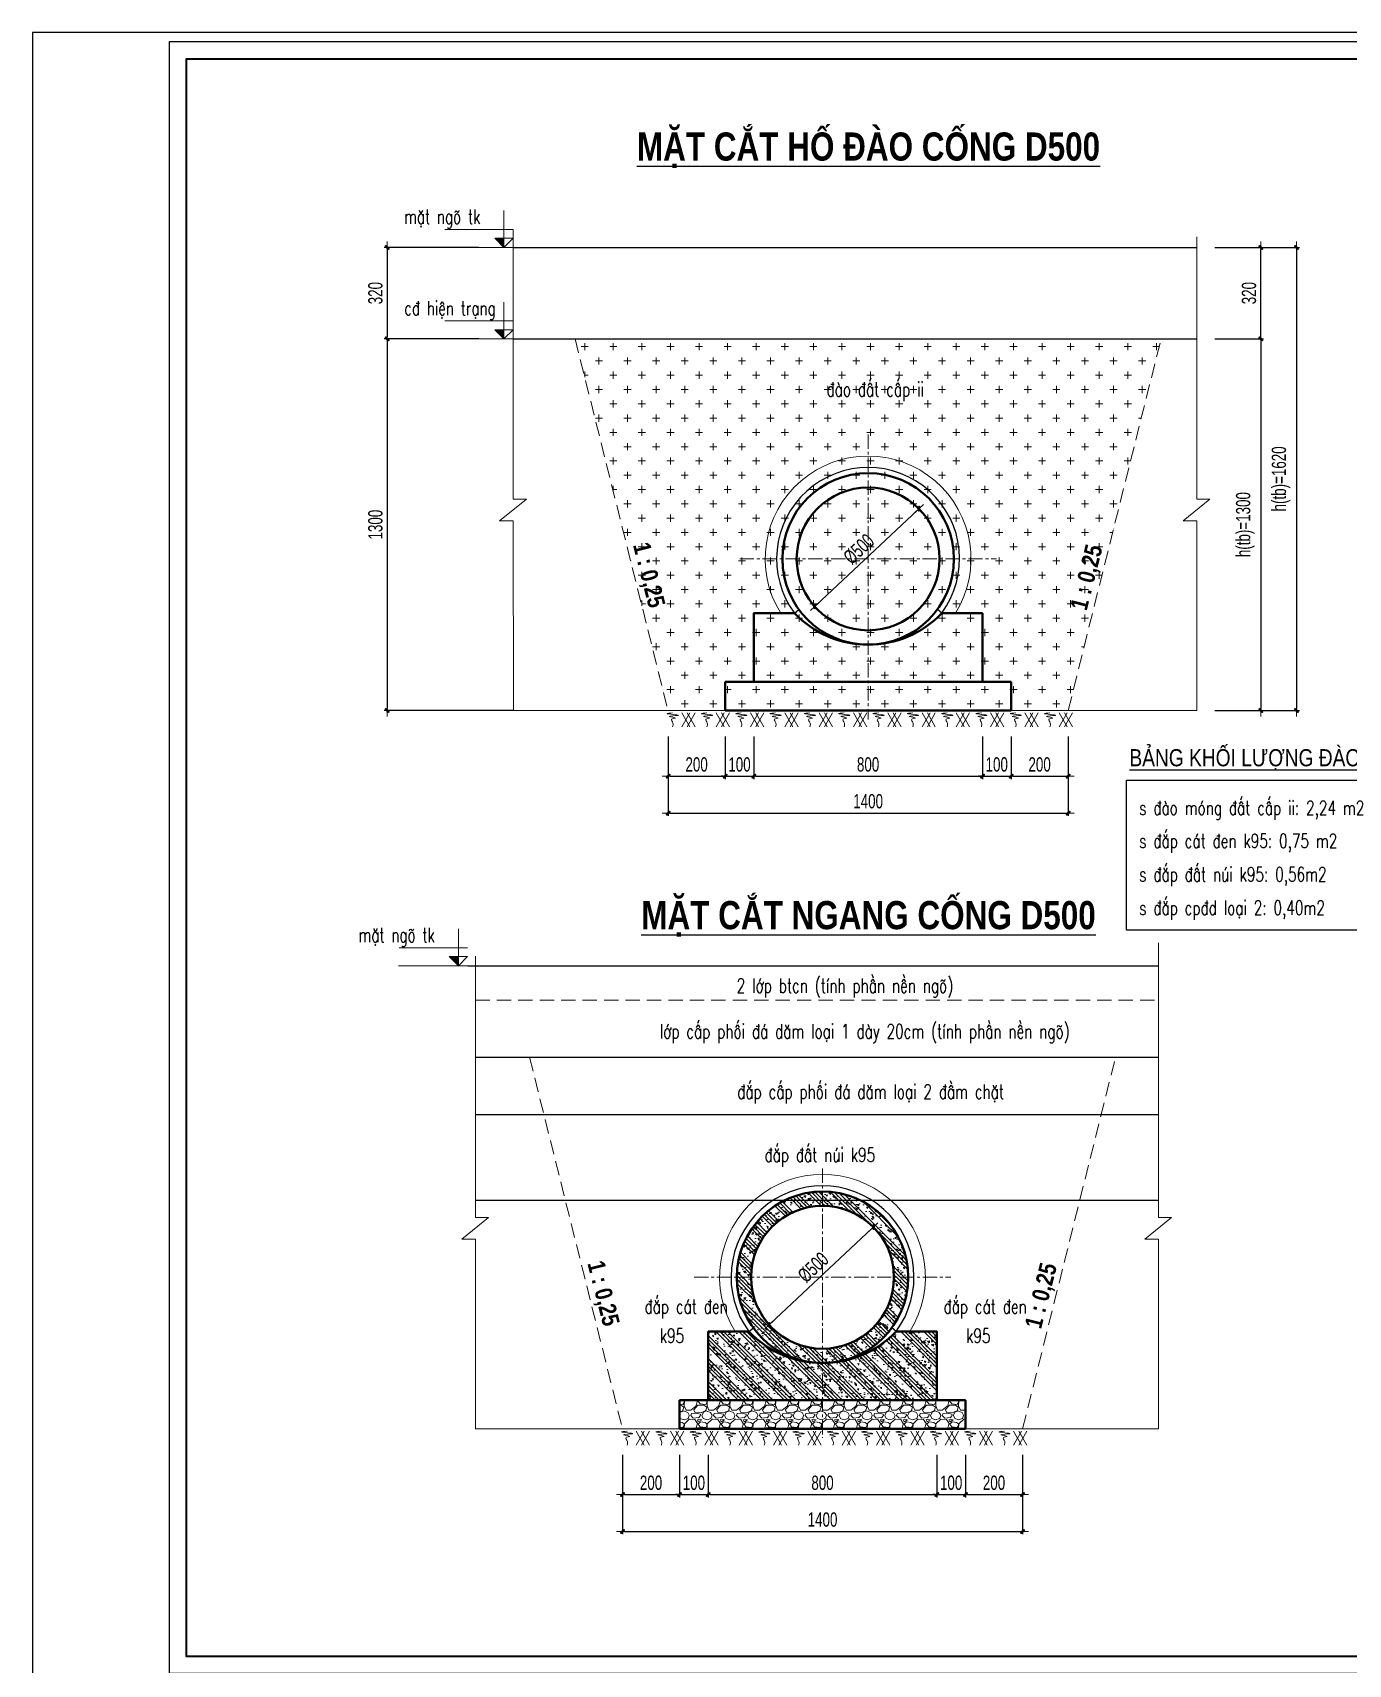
# Model space of a CAD drawing. Header units: inches. Extents: x -676 to 53517, y -16349 to 46516.
# Drawn here: x 26431 to 31034, y 2139 to 7849 of the extents above; entities that cross this region are included whole.
import ezdxf
from ezdxf.enums import TextEntityAlignment as Align

# ---------------------------------------------------------------- set-up
doc = ezdxf.new("R2010")
doc.units = ezdxf.units.IN
doc.header["$MEASUREMENT"] = 0
doc.linetypes.add('CENTERX2', pattern=[4, 2.5, -0.5, 0.5, -0.5])
doc.linetypes.add('HIDDEN', pattern=[0.375, 0.25, -0.125])
for name, color, linetype, lineweight in [('2 - Text2', 2, 'Continuous', 20), ('LC Dim', 8, 'Continuous', 18), ('LC Hatch', 252, 'Continuous', 9), ('LC ISO', 153, 'Continuous', 13), ('LC Khac', 4, 'Continuous', 9), ('LC MANH DUT', 35, 'HIDDEN', 5), ('LC Net dam2', 6, 'Continuous', 40), ('LC Net manh', 9, 'Continuous', 5), ('LC Net thay', 7, 'Continuous', 25), ('LC Text1', 3, 'Continuous', 20), ('LC Text2', 7, 'Continuous', 25), ('TEXT', 7, 'Continuous', 20), ('THEP', 1, 'Continuous', 35), ('truc', 1, 'CENTERX2', 15)]:
    doc.layers.add(name, color=color, linetype=linetype, lineweight=lineweight)
doc.layers.add('ENTTNTHIETKE1', color=2, linetype='Continuous')
doc.layers.add('KHUNGTEN', color=5, linetype='Continuous')
doc.styles.add('EG 1', font='')
doc.styles.add('HOATBIF', font='hoatbif.shx', dxfattribs={"width": 0.7})
doc.styles.add('LC 3', font='vnsimli.shx', dxfattribs={"width": 0.75})
doc.styles.add('LC3', font='', dxfattribs={"width": 0.8})
doc.styles.add('T2', font='', dxfattribs={"width": 0.8})
doc.styles.add('TCK', font='', dxfattribs={"width": 0.85, "height": 200})
doc.styles.get('EG 1').set_extended_font_data('.VnAvantH', bold=True)
doc.styles.get('LC3').set_extended_font_data('.VnArialH', bold=True)
doc.styles.get('T2').set_extended_font_data('.VnArialH')
doc.styles.get('TCK').set_extended_font_data('.VnAvantH', bold=True)
doc.dimstyles.new('1-100(1-25)', dxfattribs={"dimscale": 25, "dimtxt": 2.5, "dimasz": 0.35, "dimexe": 0.5, "dimexo": 0, "dimgap": 0.8, "dimtad": 1, "dimdec": 0, "dimzin": 0, "dimdsep": 46, "dimtxsty": 'HOATBIF', "dimblk1": 'DOT', "dimblk2": 'DOT', "dimsah": 1, "dimcen": -1, "dimdle": 1, "dimclrd": 256, "dimclre": 256, "dimclrt": 4, "dimadec": 3, "dimazin": 2, "dimtfac": 0.333333, "dimtdec": 0, "dimtix": 1, "dimtmove": 2, "dimatfit": 3, "dimldrblk": 'DOT', "dimfxl": 1, "dimtvp": 0.833333, "dimtolj": 1, "dimtzin": 0, "dimarcsym": 0})
pattern_1 = [(140, (81978.866, 40343.954), (4.781726, 54.6554), [5.715, -62.865]), (85, (81978.866, 40343.954), (-57.316993, -10.57285), [4.572, -50.292]), (190.451, (81979.265, 40348.51), (-52.535006, 44.08275), [4.857, -53.427]), (140, (81918.866, 40403.954), (4.781726, 54.6554), [5.715, -62.865]), (85, (81918.866, 40403.954), (-57.316993, -10.57285), [4.572, -50.292]), (190.451, (81919.265, 40408.51), (-52.535006, 44.08275), [4.857, -53.427]), (136.1842, (81963.626, 40343.954), (12.6127, 81.32371), [8.5725, -94.2975]), (186.6356, (81964.68, 40350.73), (-74.22767, 71.22127), [7.2855, -80.1405]), (81.184, (81963.63, 40343.95), (-74.22754, 71.22138), [6.858, -75.438]), (136.1842, (81903.626, 40403.954), (12.6127, 81.32371), [8.5725, -94.2975]), (186.6356, (81904.68, 40410.73), (-74.22767, 71.22127), [7.2855, -80.1405]), (81.184, (81903.63, 40403.95), (-74.22754, 71.22138), [6.858, -75.438]), (111, (81967.436, 40351.574), (30.679656, 45.484464), [5.715, -62.865]), (56, (81967.436, 40351.574), (-55.25639, 18.54061), [4.572, -50.292]), (161.4514, (81969.993, 40355.364), (-24.576857, 64.024947), [4.857, -53.427]), (111, (81907.436, 40411.574), (30.679656, 45.484464), [5.715, -62.865]), (56, (81907.436, 40411.574), (-55.25639, 18.54061), [4.572, -50.292]), (161.4514, (81909.993, 40415.364), (-24.576857, 64.024947), [4.857, -53.427]), (127.5, (81978.866, 40343.954), (-25.3665117, 0.926581), [0, -49.6824, 0, -51.054, 0, -50.4825]), (97.5, (81978.866, 40343.954), (-30.054172, 20.045899), [0, -29.1084, 0, -48.5394, 0, -19.2405]), (57.5, (81978.866, 40326.96), (1.718623, 40.6771786), [0, -19.05, 0, -59.436, 0, -78.867]), (47.5, (81978.866, 40319.34), (-7.627947, 44.438754), [0, -24.765, 0, -39.4716, 0, -56.007]), (135, (81978.866, 40343.954), (-40.411153, -40.411153), []), (135, (81978.866, 40357.424), (-40.411153, -40.411153), []), (135, (81978.866, 40370.894), (-40.411153, -40.411153), []), (135, (81978.866, 40384.365), (-40.411153, -40.411153), [])]

# ---------------------------------------------------------------- blocks, each defined once
blk = doc.blocks.new('mat dat')
at = {"layer": 'LC Net manh'}
for p, q in [((2, 0), (3.73, -3)), ((3.73, 0), (2, -3)), ((3.15, 0), (4.88, -3)), ((4.88, 0), (3.15, -3))]:
    blk.add_line(p, q, dxfattribs=at)
blk.add_spline([(0, 0), (-1.21, -0.12), (1.21, -0.52), (-0.75, -0.75), (0.58, -1.1), (-0.23, -1.33), (0.06, -2.19), (0, -3)], degree=3, dxfattribs=at)
blk = doc.blocks.new('*U588')
at = {"layer": 'LC Net manh', "xscale": 16.16576126750787, "yscale": 16.16576126750787, "zscale": 16.16576126750787}
blk.add_blockref('mat dat', (-28.6, 24.2), dxfattribs=at)
blk = doc.blocks.new('*U589')
at = {"layer": 'LC Net manh', "color": 0, "linetype": 'ByBlock', "lineweight": -2, "transparency": 16777216}
for p in [(0, 0), (120, 0), (240, 0), (360, 0), (480, 0), (600, 0), (720, 0), (840, 0), (960, 0), (1080, 0), (1200, 0), (1320, 0)]:
    blk.add_blockref('*U588', p, dxfattribs=at)
blk = doc.blocks.new('DOT')
at = {"layer": 'LC Dim'}
blk.add_line((-3, 0), (3, 0), dxfattribs=at)
at = {"layer": 'LC Dim', "color": 4}
blk.add_line((-1, -1), (1, 1), dxfattribs=at)
blk.add_lwpolyline([(0.5, 1), (-1, -0.5), (-0.5, -1), (1, 0.5)], close=True, dxfattribs=at)
blk = doc.blocks.new('*D659')
at = {"layer": 'Defpoints', "color": 0, "transparency": 16777216}
for p in [(29532.2, 6182.8), (29536.4, 6178.3), (29171.7, 5836.3)]:
    blk.add_point(p, dxfattribs=at)
at = {"layer": 'LC Dim', "lineweight": -2, "transparency": 16777216}
for p, q in [((29172.6, 5845.6), (29527.1, 6178)), ((29536.4, 6178.3), (29525.4, 6190.1)), ((29171.7, 5836.3), (29160.6, 5848.1))]:
    blk.add_line(p, q, dxfattribs=at)
at = {"layer": 'LC Dim', "lineweight": -2, "transparency": 16777216, "xscale": 7, "yscale": 7, "zscale": 7}
for p, rotation in [((29532.2, 6182.8), 43.1531789340019), ((29167.4, 5840.8), 223.1531789340019)]:
    blk.add_blockref('DOT', p, dxfattribs=dict(at, rotation=rotation))
at = {"layer": 'LC Dim', "color": 4, "transparency": 16777216, "insert": (29321.8, 6041.7), "char_height": 50, "attachment_point": 5, "rotation": 43.1532, "style": 'HOATBIF'}
blk.add_mtext('\\A1;%%C500', dxfattribs=at)
blk = doc.blocks.new('_Dot')
at = {"color": 0, "linetype": 'ByBlock', "lineweight": -2}
blk.add_line((-0.5, 0), (-1, 0), dxfattribs=at)
at = {"color": 0, "linetype": 'ByBlock', "const_width": 0.5}
blk.add_lwpolyline([(-0.25, 0, 1), (0.25, 0, 1)], format="xyb", close=True, dxfattribs=at)
blk = doc.blocks.new('*D660')
at = {"layer": 'Defpoints', "color": 0, "transparency": 16777216}
for p in [(28654.1, 5386), (28854.1, 5386), (28854.1, 5246.9)]:
    blk.add_point(p, dxfattribs=at)
at = {"layer": 'LC Dim', "lineweight": -2, "transparency": 16777216}
for p, q in [((28654.1, 5386), (28654.1, 5236.9)), ((28854.1, 5386), (28854.1, 5236.9)), ((28661.1, 5246.9), (28847.1, 5246.9))]:
    blk.add_line(p, q, dxfattribs=at)
at = {"layer": 'LC Dim', "lineweight": -2, "transparency": 16777216, "xscale": 7, "yscale": 7, "zscale": 7, "rotation": 180}
blk.add_blockref('DOT', (28654.1, 5246.9), dxfattribs=at)
at = {"layer": 'LC Dim', "lineweight": -2, "transparency": 16777216, "xscale": 7, "yscale": 7, "zscale": 7}
blk.add_blockref('DOT', (28854.1, 5246.9), dxfattribs=at)
at = {"layer": 'LC Dim', "color": 4, "transparency": 16777216, "insert": (28754.1, 5287.9), "char_height": 50, "attachment_point": 5, "style": 'HOATBIF'}
blk.add_mtext('\\A1;200', dxfattribs=at)
blk = doc.blocks.new('*D661')
at = {"layer": 'Defpoints', "color": 0, "transparency": 16777216}
for p in [(28854.1, 5386), (28954.1, 5386), (28954.1, 5246.9)]:
    blk.add_point(p, dxfattribs=at)
at = {"layer": 'LC Dim', "lineweight": -2, "transparency": 16777216}
for p, q in [((28854.1, 5386), (28854.1, 5236.9)), ((28954.1, 5386), (28954.1, 5236.9)), ((28847.1, 5246.9), (28840.1, 5246.9)), ((28854.1, 5246.9), (28954.1, 5246.9)), ((28961.1, 5246.9), (28968.1, 5246.9))]:
    blk.add_line(p, q, dxfattribs=at)
at = {"layer": 'LC Dim', "lineweight": -2, "transparency": 16777216, "xscale": 7, "yscale": 7, "zscale": 7}
blk.add_blockref('DOT', (28854.1, 5246.9), dxfattribs=at)
at = {"layer": 'LC Dim', "lineweight": -2, "transparency": 16777216, "xscale": 7, "yscale": 7, "zscale": 7, "rotation": 180}
blk.add_blockref('DOT', (28954.1, 5246.9), dxfattribs=at)
at = {"layer": 'LC Dim', "color": 4, "transparency": 16777216, "insert": (28904.1, 5287.9), "char_height": 50, "attachment_point": 5, "style": 'HOATBIF'}
blk.add_mtext('\\A1;100', dxfattribs=at)
blk = doc.blocks.new('*D662')
at = {"layer": 'Defpoints', "color": 0, "transparency": 16777216}
for p in [(28954.1, 5386), (29754, 5386), (29754, 5246.9)]:
    blk.add_point(p, dxfattribs=at)
at = {"layer": 'LC Dim', "lineweight": -2, "transparency": 16777216}
for p, q in [((28954.1, 5386), (28954.1, 5236.9)), ((29754, 5386), (29754, 5236.9)), ((28961.1, 5246.9), (29747, 5246.9))]:
    blk.add_line(p, q, dxfattribs=at)
at = {"layer": 'LC Dim', "lineweight": -2, "transparency": 16777216, "xscale": 7, "yscale": 7, "zscale": 7, "rotation": 180}
blk.add_blockref('DOT', (28954.1, 5246.9), dxfattribs=at)
at = {"layer": 'LC Dim', "lineweight": -2, "transparency": 16777216, "xscale": 7, "yscale": 7, "zscale": 7}
blk.add_blockref('DOT', (29754, 5246.9), dxfattribs=at)
at = {"layer": 'LC Dim', "color": 4, "transparency": 16777216, "insert": (29354, 5287.9), "char_height": 50, "attachment_point": 5, "style": 'HOATBIF'}
blk.add_mtext('\\A1;800', dxfattribs=at)
blk = doc.blocks.new('*D663')
at = {"layer": 'Defpoints', "color": 0, "transparency": 16777216}
for p in [(29754, 5386), (29854, 5386), (29854, 5246.9)]:
    blk.add_point(p, dxfattribs=at)
at = {"layer": 'LC Dim', "lineweight": -2, "transparency": 16777216}
for p, q in [((29754, 5386), (29754, 5236.9)), ((29854, 5386), (29854, 5236.9)), ((29747, 5246.9), (29740, 5246.9)), ((29754, 5246.9), (29854, 5246.9)), ((29861, 5246.9), (29868, 5246.9))]:
    blk.add_line(p, q, dxfattribs=at)
at = {"layer": 'LC Dim', "lineweight": -2, "transparency": 16777216, "xscale": 7, "yscale": 7, "zscale": 7}
blk.add_blockref('DOT', (29754, 5246.9), dxfattribs=at)
at = {"layer": 'LC Dim', "lineweight": -2, "transparency": 16777216, "xscale": 7, "yscale": 7, "zscale": 7, "rotation": 180}
blk.add_blockref('DOT', (29854, 5246.9), dxfattribs=at)
at = {"layer": 'LC Dim', "color": 4, "transparency": 16777216, "insert": (29804, 5287.9), "char_height": 50, "attachment_point": 5, "style": 'HOATBIF'}
blk.add_mtext('\\A1;100', dxfattribs=at)
blk = doc.blocks.new('*D664')
at = {"layer": 'Defpoints', "color": 0, "transparency": 16777216}
for p in [(29854, 5386), (30054.1, 5386), (30054.1, 5246.9)]:
    blk.add_point(p, dxfattribs=at)
at = {"layer": 'LC Dim', "lineweight": -2, "transparency": 16777216}
for p, q in [((29854, 5386), (29854, 5236.9)), ((30054.1, 5386), (30054.1, 5236.9)), ((29861, 5246.9), (30047.1, 5246.9))]:
    blk.add_line(p, q, dxfattribs=at)
at = {"layer": 'LC Dim', "lineweight": -2, "transparency": 16777216, "xscale": 7, "yscale": 7, "zscale": 7, "rotation": 180}
blk.add_blockref('DOT', (29854, 5246.9), dxfattribs=at)
at = {"layer": 'LC Dim', "lineweight": -2, "transparency": 16777216, "xscale": 7, "yscale": 7, "zscale": 7}
blk.add_blockref('DOT', (30054.1, 5246.9), dxfattribs=at)
at = {"layer": 'LC Dim', "color": 4, "transparency": 16777216, "insert": (29954, 5287.9), "char_height": 50, "attachment_point": 5, "style": 'HOATBIF'}
blk.add_mtext('\\A1;200', dxfattribs=at)
blk = doc.blocks.new('*D665')
at = {"layer": 'Defpoints', "color": 0, "transparency": 16777216}
for p in [(28654.1, 5386), (30054.1, 5386), (30054.1, 5118.2)]:
    blk.add_point(p, dxfattribs=at)
at = {"layer": 'LC Dim', "lineweight": -2, "transparency": 16777216}
for p, q in [((28654.1, 5386), (28654.1, 5108.2)), ((30054.1, 5386), (30054.1, 5108.2)), ((28661.1, 5118.2), (30047.1, 5118.2))]:
    blk.add_line(p, q, dxfattribs=at)
at = {"layer": 'LC Dim', "lineweight": -2, "transparency": 16777216, "xscale": 7, "yscale": 7, "zscale": 7, "rotation": 180}
blk.add_blockref('DOT', (28654.1, 5118.2), dxfattribs=at)
at = {"layer": 'LC Dim', "lineweight": -2, "transparency": 16777216, "xscale": 7, "yscale": 7, "zscale": 7}
blk.add_blockref('DOT', (30054.1, 5118.2), dxfattribs=at)
at = {"layer": 'LC Dim', "color": 4, "transparency": 16777216, "insert": (29354.1, 5159.2), "char_height": 50, "attachment_point": 5, "style": 'HOATBIF'}
blk.add_mtext('\\A1;1400', dxfattribs=at)
blk = doc.blocks.new('TIEUDE1')
at = {"layer": '2 - Text2', "color": 7, "style": 'EG 1'}
blk.add_attdef('TIªU§Ò', text='', height=5, dxfattribs=at).set_placement((0, 0), align=Align.BOTTOM_CENTER)
blk.add_attdef('TL', text='', height=3, dxfattribs=at).set_placement((0, -2), align=Align.TOP_CENTER)
blk = doc.blocks.new('*D730')
at = {"layer": 'Defpoints', "color": 0, "transparency": 16777216}
for p in [(30567.5, 6777.3), (30567.5, 5477.3), (30727.6, 5477.3)]:
    blk.add_point(p, dxfattribs=at)
at = {"layer": 'LC Dim', "lineweight": -2, "transparency": 16777216}
for p, q in [((30567.5, 6777.3), (30737.6, 6777.3)), ((30727.6, 6770.3), (30727.6, 5484.3)), ((30567.5, 5477.3), (30737.6, 5477.3))]:
    blk.add_line(p, q, dxfattribs=at)
at = {"layer": 'LC Dim', "lineweight": -2, "transparency": 16777216, "xscale": 7, "yscale": 7, "zscale": 7}
for p, rotation in [((30727.6, 6777.3), 90), ((30727.6, 5477.3), 270)]:
    blk.add_blockref('DOT', p, dxfattribs=dict(at, rotation=rotation))
at = {"layer": 'LC Dim', "color": 4, "transparency": 16777216, "insert": (30673.5, 6127.3), "char_height": 50, "attachment_point": 5, "rotation": 90, "style": 'HOATBIF'}
blk.add_mtext('\\A1;h(tb)=1300', dxfattribs=at)
blk = doc.blocks.new('khung vpn')
at = {"layer": 'Defpoints'}
for p, q in [((52556.46, -4195.446), (52498.758, -4195.446)), ((52498.758, -4195.446), (52498.758, -4235.276))]:
    blk.add_line(p, q, dxfattribs=at)
at = {"layer": 'KHUNGTEN'}
blk.add_lwpolyline([(52556.243, -4234.885), (52502.048, -4234.885), (52502.048, -4195.662), (52556.243, -4195.662)], close=True, dxfattribs=at)
at = {"layer": 'THEP'}
blk.add_lwpolyline([(52555.832, -4234.474), (52502.459, -4234.474), (52502.459, -4196.073), (52555.832, -4196.073)], close=True, dxfattribs=at)
blk = doc.blocks.new('*U590')
at = {"layer": 'LC Net manh', "xscale": 16.16576126750787, "yscale": 16.16576126750787, "zscale": 16.16576126750787}
blk.add_blockref('mat dat', (-28.6, 24.2), dxfattribs=at)
blk = doc.blocks.new('*U591')
at = {"layer": 'LC Net manh', "color": 0, "linetype": 'ByBlock', "lineweight": -2, "transparency": 16777216}
for p in [(0, 0), (120, 0), (240, 0), (360, 0), (480, 0), (600, 0), (720, 0), (840, 0), (960, 0), (1080, 0), (1200, 0), (1320, 0)]:
    blk.add_blockref('*U590', p, dxfattribs=at)
blk = doc.blocks.new('*D610')
at = {"layer": 'Defpoints', "color": 0, "transparency": 16777216}
for p in [(29372.7, 3669.3), (29376.9, 3664.8), (29012.2, 3322.8)]:
    blk.add_point(p, dxfattribs=at)
at = {"layer": 'LC Dim', "lineweight": -2, "transparency": 16777216}
for p, q in [((29013.1, 3332.1), (29367.6, 3664.5)), ((29376.9, 3664.8), (29365.9, 3676.6)), ((29012.2, 3322.8), (29001.1, 3334.6))]:
    blk.add_line(p, q, dxfattribs=at)
at = {"layer": 'LC Dim', "lineweight": -2, "transparency": 16777216, "xscale": 7, "yscale": 7, "zscale": 7}
for p, rotation in [((29372.7, 3669.3), 43.1531789340019), ((29007.9, 3327.3), 223.1531789340019)]:
    blk.add_blockref('DOT', p, dxfattribs=dict(at, rotation=rotation))
at = {"layer": 'LC Dim', "color": 4, "transparency": 16777216, "insert": (29162.3, 3528.2), "char_height": 50, "attachment_point": 5, "rotation": 43.1532, "style": 'HOATBIF'}
blk.add_mtext('\\A1;%%C500', dxfattribs=at)
blk = doc.blocks.new('*D634')
at = {"layer": 'Defpoints', "color": 0, "transparency": 16777216}
for p in [(28494.6, 2872.5), (28694.6, 2872.5), (28694.6, 2733.4)]:
    blk.add_point(p, dxfattribs=at)
at = {"layer": 'LC Dim', "lineweight": -2, "transparency": 16777216}
for p, q in [((28494.6, 2872.5), (28494.6, 2723.4)), ((28694.6, 2872.5), (28694.6, 2723.4)), ((28501.6, 2733.4), (28687.6, 2733.4))]:
    blk.add_line(p, q, dxfattribs=at)
at = {"layer": 'LC Dim', "lineweight": -2, "transparency": 16777216, "xscale": 7, "yscale": 7, "zscale": 7, "rotation": 180}
blk.add_blockref('DOT', (28494.6, 2733.4), dxfattribs=at)
at = {"layer": 'LC Dim', "lineweight": -2, "transparency": 16777216, "xscale": 7, "yscale": 7, "zscale": 7}
blk.add_blockref('DOT', (28694.6, 2733.4), dxfattribs=at)
at = {"layer": 'LC Dim', "color": 4, "transparency": 16777216, "insert": (28594.6, 2774.4), "char_height": 50, "attachment_point": 5, "style": 'HOATBIF'}
blk.add_mtext('\\A1;200', dxfattribs=at)
blk = doc.blocks.new('*D635')
at = {"layer": 'Defpoints', "color": 0, "transparency": 16777216}
for p in [(28694.6, 2872.5), (28794.6, 2872.5), (28794.6, 2733.4)]:
    blk.add_point(p, dxfattribs=at)
at = {"layer": 'LC Dim', "lineweight": -2, "transparency": 16777216}
for p, q in [((28694.6, 2872.5), (28694.6, 2723.4)), ((28794.6, 2872.5), (28794.6, 2723.4)), ((28687.6, 2733.4), (28680.6, 2733.4)), ((28694.6, 2733.4), (28794.6, 2733.4)), ((28801.6, 2733.4), (28808.6, 2733.4))]:
    blk.add_line(p, q, dxfattribs=at)
at = {"layer": 'LC Dim', "lineweight": -2, "transparency": 16777216, "xscale": 7, "yscale": 7, "zscale": 7}
blk.add_blockref('DOT', (28694.6, 2733.4), dxfattribs=at)
at = {"layer": 'LC Dim', "lineweight": -2, "transparency": 16777216, "xscale": 7, "yscale": 7, "zscale": 7, "rotation": 180}
blk.add_blockref('DOT', (28794.6, 2733.4), dxfattribs=at)
at = {"layer": 'LC Dim', "color": 4, "transparency": 16777216, "insert": (28744.6, 2774.4), "char_height": 50, "attachment_point": 5, "style": 'HOATBIF'}
blk.add_mtext('\\A1;100', dxfattribs=at)
blk = doc.blocks.new('*D636')
at = {"layer": 'Defpoints', "color": 0, "transparency": 16777216}
for p in [(28794.6, 2872.5), (29594.5, 2872.5), (29594.5, 2733.4)]:
    blk.add_point(p, dxfattribs=at)
at = {"layer": 'LC Dim', "lineweight": -2, "transparency": 16777216}
for p, q in [((28794.6, 2872.5), (28794.6, 2723.4)), ((29594.5, 2872.5), (29594.5, 2723.4)), ((28801.6, 2733.4), (29587.5, 2733.4))]:
    blk.add_line(p, q, dxfattribs=at)
at = {"layer": 'LC Dim', "lineweight": -2, "transparency": 16777216, "xscale": 7, "yscale": 7, "zscale": 7, "rotation": 180}
blk.add_blockref('DOT', (28794.6, 2733.4), dxfattribs=at)
at = {"layer": 'LC Dim', "lineweight": -2, "transparency": 16777216, "xscale": 7, "yscale": 7, "zscale": 7}
blk.add_blockref('DOT', (29594.5, 2733.4), dxfattribs=at)
at = {"layer": 'LC Dim', "color": 4, "transparency": 16777216, "insert": (29194.5, 2774.4), "char_height": 50, "attachment_point": 5, "style": 'HOATBIF'}
blk.add_mtext('\\A1;800', dxfattribs=at)
blk = doc.blocks.new('*D637')
at = {"layer": 'Defpoints', "color": 0, "transparency": 16777216}
for p in [(29594.5, 2872.5), (29694.5, 2872.5), (29694.5, 2733.4)]:
    blk.add_point(p, dxfattribs=at)
at = {"layer": 'LC Dim', "lineweight": -2, "transparency": 16777216}
for p, q in [((29594.5, 2872.5), (29594.5, 2723.4)), ((29694.5, 2872.5), (29694.5, 2723.4)), ((29587.5, 2733.4), (29580.5, 2733.4)), ((29594.5, 2733.4), (29694.5, 2733.4)), ((29701.5, 2733.4), (29708.5, 2733.4))]:
    blk.add_line(p, q, dxfattribs=at)
at = {"layer": 'LC Dim', "lineweight": -2, "transparency": 16777216, "xscale": 7, "yscale": 7, "zscale": 7}
blk.add_blockref('DOT', (29594.5, 2733.4), dxfattribs=at)
at = {"layer": 'LC Dim', "lineweight": -2, "transparency": 16777216, "xscale": 7, "yscale": 7, "zscale": 7, "rotation": 180}
blk.add_blockref('DOT', (29694.5, 2733.4), dxfattribs=at)
at = {"layer": 'LC Dim', "color": 4, "transparency": 16777216, "insert": (29644.5, 2774.4), "char_height": 50, "attachment_point": 5, "style": 'HOATBIF'}
blk.add_mtext('\\A1;100', dxfattribs=at)
blk = doc.blocks.new('*D638')
at = {"layer": 'Defpoints', "color": 0, "transparency": 16777216}
for p in [(29694.5, 2872.5), (29894.6, 2872.5), (29894.6, 2733.4)]:
    blk.add_point(p, dxfattribs=at)
at = {"layer": 'LC Dim', "lineweight": -2, "transparency": 16777216}
for p, q in [((29694.5, 2872.5), (29694.5, 2723.4)), ((29894.6, 2872.5), (29894.6, 2723.4)), ((29701.5, 2733.4), (29887.6, 2733.4))]:
    blk.add_line(p, q, dxfattribs=at)
at = {"layer": 'LC Dim', "lineweight": -2, "transparency": 16777216, "xscale": 7, "yscale": 7, "zscale": 7, "rotation": 180}
blk.add_blockref('DOT', (29694.5, 2733.4), dxfattribs=at)
at = {"layer": 'LC Dim', "lineweight": -2, "transparency": 16777216, "xscale": 7, "yscale": 7, "zscale": 7}
blk.add_blockref('DOT', (29894.6, 2733.4), dxfattribs=at)
at = {"layer": 'LC Dim', "color": 4, "transparency": 16777216, "insert": (29794.5, 2774.4), "char_height": 50, "attachment_point": 5, "style": 'HOATBIF'}
blk.add_mtext('\\A1;200', dxfattribs=at)
blk = doc.blocks.new('*D639')
at = {"layer": 'Defpoints', "color": 0, "transparency": 16777216}
for p in [(28494.6, 2872.5), (29894.6, 2872.5), (29894.6, 2604.7)]:
    blk.add_point(p, dxfattribs=at)
at = {"layer": 'LC Dim', "lineweight": -2, "transparency": 16777216}
for p, q in [((28494.6, 2872.5), (28494.6, 2594.7)), ((29894.6, 2872.5), (29894.6, 2594.7)), ((28501.6, 2604.7), (29887.6, 2604.7))]:
    blk.add_line(p, q, dxfattribs=at)
at = {"layer": 'LC Dim', "lineweight": -2, "transparency": 16777216, "xscale": 7, "yscale": 7, "zscale": 7, "rotation": 180}
blk.add_blockref('DOT', (28494.6, 2604.7), dxfattribs=at)
at = {"layer": 'LC Dim', "lineweight": -2, "transparency": 16777216, "xscale": 7, "yscale": 7, "zscale": 7}
blk.add_blockref('DOT', (29894.6, 2604.7), dxfattribs=at)
at = {"layer": 'LC Dim', "color": 4, "transparency": 16777216, "insert": (29194.6, 2645.7), "char_height": 50, "attachment_point": 5, "style": 'HOATBIF'}
blk.add_mtext('\\A1;1400', dxfattribs=at)
blk = doc.blocks.new('CT')
at = {"layer": 'LC Khac'}
blk.add_hatch(color=252, dxfattribs=at).paths.add_polyline_path([(3.25, 1.6), (1.64, 1.6), (1.64, 0)])
at = {"layer": 'LC Khac', "color": 9, "ltscale": 50}
for p, q in [((0.05, 3.14), (12, 3.14)), ((12.09, 0), (0, 0))]:
    blk.add_line(p, q, dxfattribs=at)
for points in [[(1.64, 6.43), (1.64, 0)], [(1.64, 0), (0.03, 1.6), (1.64, 1.6)], [(1.64, 0), (3.25, 1.6), (1.64, 1.6)]]:
    blk.add_lwpolyline(points, dxfattribs=at)
at = {"layer": 'LC Khac', "color": 3, "style": 'LC 3', "width": 0.75}
blk.add_attdef('CT', (1.91, 3.5), '', height=2.2, dxfattribs=at)
blk = doc.blocks.new('*D764')
at = {"layer": 'Defpoints', "color": 0, "transparency": 16777216}
for p in [(27992, 7097.3, 0), (27671.5, 6777.3), (27992, 6777.3, 0)]:
    blk.add_point(p, dxfattribs=at)
at = {"layer": 'LC Dim', "lineweight": -2, "transparency": 16777216}
for p, q in [((27992, 7097.3), (27661.5, 7097.3)), ((27671.5, 7090.3), (27671.5, 6784.3)), ((27992, 6777.3), (27661.5, 6777.3))]:
    blk.add_line(p, q, dxfattribs=at)
at = {"layer": 'LC Dim', "lineweight": -2, "transparency": 16777216, "xscale": 7, "yscale": 7, "zscale": 7}
for p, rotation in [((27671.5, 7097.3), 90), ((27671.5, 6777.3), 270)]:
    blk.add_blockref('DOT', p, dxfattribs=dict(at, rotation=rotation))
at = {"layer": 'LC Dim', "color": 4, "transparency": 16777216, "insert": (27630.5, 6937.3), "char_height": 50, "attachment_point": 5, "rotation": 90, "style": 'HOATBIF'}
blk.add_mtext('\\A1;320', dxfattribs=at)
blk = doc.blocks.new('*D765')
at = {"layer": 'Defpoints', "color": 0, "transparency": 16777216}
for p in [(27992, 6777.3, 0), (27671.5, 5477.3), (28112.9, 5477.3, 0)]:
    blk.add_point(p, dxfattribs=at)
at = {"layer": 'LC Dim', "lineweight": -2, "transparency": 16777216}
for p, q in [((27992, 6777.3), (27661.5, 6777.3)), ((27671.5, 6770.3), (27671.5, 5484.3)), ((28112.9, 5477.3), (27661.5, 5477.3))]:
    blk.add_line(p, q, dxfattribs=at)
at = {"layer": 'LC Dim', "lineweight": -2, "transparency": 16777216, "xscale": 7, "yscale": 7, "zscale": 7}
for p, rotation in [((27671.5, 6777.3), 90), ((27671.5, 5477.3), 270)]:
    blk.add_blockref('DOT', p, dxfattribs=dict(at, rotation=rotation))
at = {"layer": 'LC Dim', "color": 4, "transparency": 16777216, "insert": (27630.5, 6127.3), "char_height": 50, "attachment_point": 5, "rotation": 90, "style": 'HOATBIF'}
blk.add_mtext('\\A1;1300', dxfattribs=at)
blk = doc.blocks.new('*D766')
at = {"layer": 'Defpoints', "color": 0, "transparency": 16777216}
for p in [(30567.5, 7097.3), (30727.6, 7097.3), (30567.5, 6777.3)]:
    blk.add_point(p, dxfattribs=at)
at = {"layer": 'LC Dim', "lineweight": -2, "transparency": 16777216}
for p, q in [((30567.5, 7097.3), (30737.6, 7097.3)), ((30727.6, 6784.3), (30727.6, 7090.3)), ((30567.5, 6777.3), (30737.6, 6777.3))]:
    blk.add_line(p, q, dxfattribs=at)
at = {"layer": 'LC Dim', "lineweight": -2, "transparency": 16777216, "xscale": 7, "yscale": 7, "zscale": 7}
for p, rotation in [((30727.6, 7097.3), 90), ((30727.6, 6777.3), 270)]:
    blk.add_blockref('DOT', p, dxfattribs=dict(at, rotation=rotation))
at = {"layer": 'LC Dim', "color": 4, "transparency": 16777216, "insert": (30686.6, 6937.3), "char_height": 50, "attachment_point": 5, "rotation": 90, "style": 'HOATBIF'}
blk.add_mtext('\\A1;320', dxfattribs=at)
blk = doc.blocks.new('*D767')
at = {"layer": 'Defpoints', "color": 0, "transparency": 16777216}
for p in [(30567.5, 7097.3), (30567.5, 5477.3), (30852.6, 5477.3)]:
    blk.add_point(p, dxfattribs=at)
at = {"layer": 'LC Dim', "lineweight": -2, "transparency": 16777216}
for p, q in [((30567.5, 7097.3), (30862.6, 7097.3)), ((30852.6, 7090.3), (30852.6, 5484.3)), ((30567.5, 5477.3), (30862.6, 5477.3))]:
    blk.add_line(p, q, dxfattribs=at)
at = {"layer": 'LC Dim', "lineweight": -2, "transparency": 16777216, "xscale": 7, "yscale": 7, "zscale": 7}
for p, rotation in [((30852.6, 7097.3), 90), ((30852.6, 5477.3), 270)]:
    blk.add_blockref('DOT', p, dxfattribs=dict(at, rotation=rotation))
at = {"layer": 'LC Dim', "color": 4, "transparency": 16777216, "insert": (30798.5, 6287.3), "char_height": 50, "attachment_point": 5, "rotation": 90, "style": 'HOATBIF'}
blk.add_mtext('\\A1;h(tb)=1620', dxfattribs=at)

msp = doc.modelspace()

# ---------------------------------------------------------------- hatches: boundary and pattern name
at = {"layer": 'LC Hatch', "ltscale": 200}
h = msp.add_hatch(dxfattribs=at)
h.set_pattern_fill('CROSS', color=256, scale=200)
h.paths.add_polyline_path([(30379, 6777.3), (28329.1, 6777.3), (28654.1, 5477.3), (30054, 5477.3)])
at = {"layer": 'LC Hatch'}
h = msp.add_hatch(dxfattribs=at)
h.set_pattern_fill('BT-DA1X2', color=256, scale=0.3, angle=90, style=0, pattern_type=2)
h.set_pattern_definition(pattern_1)
h.paths.add_polyline_path([(28894.5, 3493.8), (28944.5, 3493.8, -0.414214), (29194.5, 3743.8), (29194.5, 3793.8, 0.414214)])
h = msp.add_hatch(dxfattribs=at)
h.set_pattern_fill('BT-DA1X2', color=256, scale=0.3, angle=90, style=0, pattern_type=2)
h.set_pattern_definition(pattern_1)
h.paths.add_polyline_path([(29194.5, 3793.8), (29194.5, 3743.8, -0.414214), (29444.5, 3493.8), (29494.5, 3493.8, 0.414214)])
h = msp.add_hatch(dxfattribs=at)
h.set_pattern_fill('BT-DA1X2', color=256, scale=0.3, angle=90, style=0, pattern_type=2)
h.set_pattern_definition(pattern_1)
h.paths.add_polyline_path([(29194.5, 3193.8), (29194.5, 3243.8, -0.414214), (28944.5, 3493.8), (28894.5, 3493.8, 0.414214)])
h = msp.add_hatch(dxfattribs=at)
h.set_pattern_fill('BT-DA1X2', color=256, scale=0.3, angle=90, style=0, pattern_type=2)
h.set_pattern_definition(pattern_1)
h.paths.add_polyline_path([(29194.5, 3243.8), (29194.5, 3193.8, 0.414214), (29494.5, 3493.8), (29444.5, 3493.8, -0.414214)])
h = msp.add_hatch(dxfattribs=at)
h.set_pattern_fill('BT-DA1X2', color=256, scale=0.3, angle=90, style=0, pattern_type=2)
h.set_pattern_definition(pattern_1)
h.paths.add_polyline_path([(28937.1, 3303.8), (28794.6, 3303.8), (28794.6, 3063.8), (29194.5, 3063.8), (29194.5, 3193.7, -0.20483)])
h = msp.add_hatch(dxfattribs=at)
h.set_pattern_fill('BT-DA1X2', color=256, scale=0.3, angle=90, style=0, pattern_type=2)
h.set_pattern_definition(pattern_1)
h.paths.add_polyline_path([(29594.5, 3063.8), (29594.5, 3303.8), (29589.5, 3303.8), (29452, 3303.8, -0.20483), (29194.5, 3193.7), (29194.5, 3063.8)])
h = msp.add_hatch(dxfattribs=at)
h.set_pattern_fill('GRAVEL', color=256, scale=80)
h.set_pattern_definition([(228.0128, (83807.4664, 6450.1), (-639.9998586, -720.0001073), [10.76288, -1065.52704]), (184.9697, (83800.2664, 6442.1), (960.00008412, 79.99930456), [18.46944, -1828.474]), (132.5104, (83781.8664, 6440.5), (799.99925747, -880.0006939), [13.02304, -1289.28256]), (267.2737, (83750.6664, 6420.5), (79.99968142, 1600.0000236), [16.81904, -1665.08464]), (292.8337, (83749.8664, 6403.7), (-400.00079243, 959.99971294), [16.4924, -1632.74984]), (357.2737, (83756.2664, 6388.5), (-1600.0000236, 79.99968142), [16.81904, -1665.08464]), (37.6942, (83773.0664, 6387.6998), (-1040.00058765, -799.99923241), [22.24232, -2201.98792]), (72.2553, (83790.6664, 6401.2998), (560.00086102, 1759.9996985), [20.99904, -2078.90568]), (121.4296, (83797.0664, 6421.3), (-640.00065873, 1039.99960292), [16.876, -1670.72584]), (175.2364, (83788.2664, 6435.7), (880.0000757, -79.9993226), [19.26656, -944.06104]), (222.3974, (83769.0664, 6437.2998), (-960.00058809, -879.99936656), [24.91584, -2466.67]), (138.8141, (83829.866, 6419.7), (-560.0002357, 479.9997851), [8.50408, -841.90752]), (171.4692, (83823.4664, 6425.3), (1039.99986279, -160.0006328), [16.17896, -1601.72088]), (225, (83807.466, 6427.7), (-9e-15, -80.000025), [11.31368, -101.82336]), (203.1986, (83801.866, 6437.3), (399.9999785, 160.000106), [6.09264, -603.1692]), (291.8014, (83796.266, 6434.9), (-79.999993, 240.000022), [8.61624, -422.19696]), (30.9638, (83799.466, 6426.9), (239.9998418, 160.0001987), [13.99432, -452.48184]), (161.5651, (83811.466, 6434.1), (160.000035, -79.999872), [10.11928, -242.86296]), (16.3895, (83749.8664, 6434.9), (800.00017587, 239.9994168), [14.176, -1403.4276]), (70.3462, (83763.4664, 6438.9), (-319.9996198, -880.00017085), [11.89288, -1177.39264]), (293.1986, (83811.466, 6450.1), (-160.000106, 399.9999785), [12.1852, -597.07664]), (343.6105, (83816.2664, 6438.9), (-800.00017587, 239.9994168), [14.176, -1403.4276]), (339.444, (83749.866, 6385.3), (-400.0001476, 159.9996797), [13.6704, -669.84992]), (294.7751, (83762.6664, 6380.5), (-399.99937514, 880.00027375), [11.45424, -1133.97144]), (66.8014, (83812.266, 6370.1), (160.000106, 399.9999785), [12.1852, -597.07664]), (17.354, (83817.0664, 6381.3), (-1040.00016153, -319.9995602), [13.41048, -1327.63392]), (69.444, (83773.066, 6370.1), (-159.9996797, -400.0001476), [6.8352, -676.68512]), (101.3099, (83807.466, 6370.1), (-79.9998106, 320.00006), [4.0792, -403.84232]), (165.9638, (83806.666, 6374.1), (240.000044, -79.9998446), [16.4924, -313.356]), (186.009, (83790.6664, 6378.1), (799.99998007, 79.9999454), [15.284, -1513.11384]), (303.6901, (83799.466, 6419.7), (-80.000107, 159.999965), [11.53776, -276.90632]), (353.1572, (83805.8664, 6410.1), (1359.99994924, -160.00063983), [20.14352, -1994.20504]), (60.9454, (83825.866, 6407.7), (-320.0000022, -560.0000308), [8.23648, -815.41392]), (90, (83829.87, 6414.9), (-80, 80), [4.8, -75.2]), (120.2564, (83789.0664, 6380.5), (319.99959094, -560.00019647), [11.11392, -1100.2816]), (48.0128, (83783.4664, 6390.1), (639.9998586, 720.0001073), [21.52576, -1054.76416]), (0, (83797.87, 6406.1), (80, 80), [20.8, -59.2]), (325.3048, (83818.6664, 6406.1), (-799.9995407, 560.00068877), [12.64912, -1252.26192]), (254.0546, (83829.066, 6398.9), (-79.9999911, -320.0000101), [11.64816, -570.76064]), (207.646, (83825.8664, 6387.7), (-1519.99966457, -800.00061705), [18.9652, -1877.55792]), (175.4261, (83809.0664, 6378.9), (-1040.00004466, 79.9995841), [20.06392, -1986.32592])])
h.paths.add_polyline_path([(29694.5, 2963.8), (29694.5, 3063.8), (29602, 3063.8), (29194.5, 3063.8), (28769.5, 3063.8), (28694.6, 3063.8), (28694.6, 2963.8)])

# ---------------------------------------------------------------- linework, layer by layer
at = {"layer": 'LC Dim', "ltscale": 100}
for centre in [(29354, 6007.3, 0), (29194.5, 3493.8, 0)]:
    msp.add_arc(centre, 360, 328.1446, 211.8554, dxfattribs=at)
at = {"layer": 'LC ISO'}
for p, q in [((28112.9, 5477.3, 0), (30504.2, 5477.3, 0)), ((27980.4, 2963.8, 0), (30369.7, 2963.8, 0))]:
    msp.add_line(p, q, dxfattribs=at)
at = {"layer": 'LC ISO', "elevation": 0}
for points in [[(28113.3, 5477.3), (28112.9, 6140.3), (28064.9, 6140.3), (28158.4, 6216.8), (28112.9, 6216.8), (28112.9, 7160.4)], [(30504.2, 5477.3), (30504.2, 6140.3), (30456.2, 6140.3), (30549.7, 6216.8), (30504.2, 6216.8), (30504.2, 7133.9)], [(30369.7, 2963.8), (30369.7, 3626.8), (30321.7, 3626.8), (30415.2, 3703.3), (30369.7, 3703.3), (30369.7, 4663.9)], [(27980.8, 2963.8), (27980.4, 3626.8), (27932.4, 3626.8), (28025.9, 3703.3), (27980.4, 3703.3), (27980.4, 4617.4)]]:
    msp.add_lwpolyline(points, dxfattribs=at)
at = {"layer": 'LC MANH DUT', "ltscale": 200}
msp.add_line((27980.4, 4463.8, 0), (30369.7, 4463.8, 0), dxfattribs=at)
at = {"layer": 'LC MANH DUT', "ltscale": 200, "elevation": 0}
for points in [[(28329.1, 6777.3), (28654.1, 5477.3), (30054, 5477.3), (30379, 6777.3)], [(28169.6, 4263.8), (28494.6, 2963.8), (29894.5, 2963.8), (30219.5, 4263.8)]]:
    msp.add_lwpolyline(points, dxfattribs=at)
at = {"layer": 'LC Net dam2'}
for p, q in [((28954.1, 5577.3, 0), (28854.1, 5577.3, 0)), ((28854.1, 5577.3, 0), (28854.1, 5477.3, 0)), ((29754, 5577.3, 0), (29854, 5577.3, 0)), ((29854, 5577.3, 0), (29854, 5477.3, 0)), ((29854, 5477.3, 0), (28854.1, 5477.3, 0)), ((28794.6, 3063.8, 0), (28694.6, 3063.8, 0)), ((28694.6, 3063.8, 0), (28694.6, 2963.8, 0)), ((29594.5, 3063.8, 0), (29694.5, 3063.8, 0)), ((29694.5, 3063.8, 0), (29694.5, 2963.8, 0)), ((29694.5, 2963.8, 0), (28694.6, 2963.8, 0))]:
    msp.add_line(p, q, dxfattribs=at)
at = {"layer": 'LC Net dam2', "elevation": 0}
for points in [[(29354, 5707.2, -0.20483), (29096.6, 5817.3), (28959.1, 5817.3), (28954.1, 5817.3), (28954.1, 5577.3), (29354, 5577.3)], [(29354, 5707.2, 0.20483), (29611.5, 5817.3), (29749, 5817.3), (29754, 5817.3), (29754, 5577.3), (29354, 5577.3)], [(29194.5, 3193.7, -0.20483), (28937.1, 3303.8), (28799.6, 3303.8), (28794.6, 3303.8), (28794.6, 3063.8), (29194.5, 3063.8)], [(29194.5, 3193.7, 0.20483), (29452, 3303.8), (29589.5, 3303.8), (29594.5, 3303.8), (29594.5, 3063.8), (29194.5, 3063.8)]]:
    msp.add_lwpolyline(points, format="xyb", dxfattribs=at)
at = {"layer": 'LC Net dam2'}
for centre, radius in [((29354, 6007.3, 0), 300), ((29354, 6007.3, 0), 250), ((29194.5, 3493.8, 0), 300), ((29194.5, 3493.8, 0), 250)]:
    msp.add_circle(centre, radius, dxfattribs=at)
at = {"layer": 'LC Net thay'}
for p, q in [((28112.9, 7097.3, 0), (30504.2, 7097.3, 0)), ((28112.9, 6777.3, 0), (30504.2, 6777.3, 0)), ((29096.6, 5817.3, 0), (29112.2, 5829.8, 0)), ((29611.5, 5817.3, 0), (29596.7, 5830.8, 0)), ((27953.4, 4583.8, 0), (30369.7, 4583.8, 0)), ((27980.4, 4263.8, 0), (30369.7, 4263.8, 0)), ((27980.4, 4063.8, 0), (30369.7, 4063.8, 0)), ((27980.4, 3763.8, 0), (30369.7, 3763.8, 0)), ((28937.1, 3303.8, 0), (28952.7, 3316.3, 0)), ((29452, 3303.8, 0), (29437.2, 3317.3, 0))]:
    msp.add_line(p, q, dxfattribs=at)
msp.add_lwpolyline([(30258.3, 5233.3), (31400.6, 5233.3), (31400.6, 4708.5), (30258.3, 4708.5)], close=True, dxfattribs=at)
for centre in [(29354, 6007.3, 0), (29194.5, 3493.8, 0)]:
    msp.add_arc(centre, 320, 323.5764, 216.4236, dxfattribs=at)
at = {"layer": 'truc', "ltscale": 20}
for p, q in [((29354, 6442.1, 0), (29354, 5445.1, 0)), ((28904.7, 6007.3, 0), (29803.4, 6007.3, 0)), ((29194.5, 3874.1, 0), (29194.5, 2931.6, 0)), ((28745.2, 3493.8, 0), (29643.9, 3493.8, 0))]:
    msp.add_line(p, q, dxfattribs=at)

# ---------------------------------------------------------------- block references
at = {"layer": 'ENTTNTHIETKE1', "color": 6, "xscale": 145.5769351532813, "yscale": 145.5769351532813, "zscale": 145.5769351532813}
msp.add_blockref('khung vpn', (-7616177, 618608.9, 0), dxfattribs=at)
at = {"layer": 'LC Net manh'}
for name, p in [('*U589', (28698.9, 5444, 0)), ('*U591', (28539.4, 2930.5, 0))]:
    msp.add_blockref(name, p, dxfattribs=at)
at = {"layer": 'LC Text1'}
ref = msp.add_blockref('CT', (28112.9, 7097.3, 0), dxfattribs=dict(at, xscale=-20.00000000003746, yscale=20.00000000003746, zscale=20.00000000003746))
ref.add_attrib('CT', 'mÆt ngâ tk', (27731.1, 7180.1, 0), dxfattribs={"color": 4, "height": 49.6, "style": 'LC 3', "width": 0.7})
ref = msp.add_blockref('CT', (28112.9, 6777.3, 0), dxfattribs=dict(at, xscale=-20.00000000003746, yscale=20.00000000003746, zscale=20.00000000003746))
ref.add_attrib('CT', 'c® hiÖn tr¹ng', (27731.1, 6860.1, 0), dxfattribs={"color": 4, "height": 49.603, "style": 'LC 3', "width": 0.7})
ref = msp.add_blockref('CT', (27953.4, 4583.8, 0), dxfattribs=dict(at, xscale=-20.00000000003746, yscale=20.00000000003746, zscale=20.00000000003746))
ref.add_attrib('CT', 'mÆt ngâ tk', (27571.6, 4666.6, 0), dxfattribs={"color": 4, "height": 49.6, "style": 'LC 3', "width": 0.7})
at = {"layer": 'LC Text2'}
ref = msp.add_blockref('TIEUDE1', (29355.5, 7371.5, 0), dxfattribs=dict(at, xscale=20.00000000003866, yscale=20.00000000003866, zscale=20.00000000003866))
ref.add_attrib('TIªU§Ò', '%%UmÆt c¾t hè ®µo cèng d500', dxfattribs={"color": 7, "height": 98.488, "style": 'LC3', "width": 0.8}).set_placement((29355.5, 7371.5, 0), align=Align.BOTTOM_CENTER)
ref = msp.add_blockref('TIEUDE1', (29355.5, 4682.1, 0), dxfattribs=dict(at, xscale=20.00000000003866, yscale=20.00000000003866, zscale=20.00000000003866))
ref.add_attrib('TIªU§Ò', '%%UmÆt c¾t ngang cèng d500', dxfattribs={"color": 7, "height": 98.488, "style": 'LC3', "width": 0.8}).set_placement((29355.5, 4682.1, 0), align=Align.BOTTOM_CENTER)

# ---------------------------------------------------------------- texts
at = {"layer": 'LC Text1', "color": 3, "style": 'LC 3', "width": 0.7}
msp.add_text('®µo ®Êt cÊp ii', height=50, dxfattribs=at).set_placement((29378.8, 6576, 0), align=Align.CENTER)
for s, p in [('s ®µo mãng ®Êt cÊp ii: 2,24 m2', (30302.5, 5111.3)), ('s ®¾p c¸t ®en k95: 0,75 m2', (30302.5, 4995.9)), ('s ®¾p ®Êt nói k95: 0,56m2', (30302.5, 4878.7)), ('s ®¾p cp®d lo¹i 2: 0,40m2', (30302.5, 4761.6))]:
    msp.add_text(s, height=50, dxfattribs=at).set_placement(p)
for s, p in [('2 líp btcn (tÝnh phÇn nÒn ngâ)', (29651.8, 4489.5)), ('líp cÊp phèi ®¸ d¨m lo¹i 1 dµy 20cm (tÝnh phÇn nÒn ngâ)', (30059, 4329.5)), ('®¾p cÊp phèi ®¸ d¨m lo¹i 2 ®Çm chÆt', (29829.3, 4118.2)), ('®¾p ®Êt nói k95', (29378.8, 3897.2)), ('®¾p c¸t ®en', (28863, 3366.5)), ('®¾p c¸t ®en', (29909, 3366.5)), ('k95', (28710.5, 3264)), ('k95', (29782, 3264))]:
    msp.add_text(s, height=50, dxfattribs=at).set_placement(p, align=Align.RIGHT)
at = {"layer": 'LC Text2', "style": 'T2', "width": 0.8}
msp.add_text('%%Ub¶ng khèi l\xadîng ®µo ®¾p:', height=60, dxfattribs=at).set_placement((30268.1, 5281.7))
at = {"layer": 'TEXT', "style": 'TCK', "width": 0.85}
for rotation, p in [(284.1403, (28531.3, 6056.1, 0)), (75.8597, (30118.3, 5823.7, 0)), (284.1403, (28371.8, 3542.6, 0)), (75.8597, (29958.8, 3310.2, 0))]:
    msp.add_text('1 : 0,25', height=60, rotation=rotation, dxfattribs=at).set_placement(p)

# ---------------------------------------------------------------- dimensions: what is measured, and where the dimension line sits
at = {"layer": 'LC Dim'}
for base, p1, p2, picture, middle in [((27671.5, 6777.3), (27992, 7097.3, 0), (27992, 6777.3, 0), '*D764', (27630.5, 6937.3)), ((27671.5, 5477.3), (27992, 6777.3, 0), (28112.9, 5477.3, 0), '*D765', (27630.5, 6127.3))]:
    dim = msp.add_linear_dim(base=base, p1=p1, p2=p2, angle=90, dimstyle='1-100(1-25)', override={"dimscale": 20}, dxfattribs=at)
    dim.commit()
    dim.dimension.update_dxf_attribs({"geometry": picture, "text_midpoint": middle})
at = {"layer": 'LC Dim', "color": 1}
dim = msp.add_linear_dim(base=(30727.6, 7097.3), p1=(30567.5, 6777.3), p2=(30567.5, 7097.3), angle=90, dimstyle='1-100(1-25)', override={"dimscale": 20}, dxfattribs=at)
dim.commit()
dim.dimension.update_dxf_attribs({"geometry": '*D766', "text_midpoint": (30686.6, 6937.3)})
at = {"layer": 'LC Dim'}
for base, p1, picture, middle in [((30852.6, 5477.3), (30567.5, 7097.3), '*D767', (30798.5, 6287.3)), ((30727.6, 5477.3), (30567.5, 6777.3), '*D730', (30673.5, 6127.3))]:
    dim = msp.add_linear_dim(base=base, p1=p1, p2=(30567.5, 5477.3), angle=90, text='h(tb)=<>', dimstyle='1-100(1-25)', override={"dimscale": 20}, dxfattribs=at)
    dim.commit()
    dim.dimension.update_dxf_attribs({"geometry": picture, "text_midpoint": middle})
for p1, p2, picture, middle in [((29171.7, 5836.3, 0), (29536.4, 6178.3, 0), '*D659', (29321.8, 6041.7, 0)), ((29012.2, 3322.8, 0), (29376.9, 3664.8, 0), '*D610', (29162.3, 3528.2, 0))]:
    dim = msp.add_aligned_dim(p1=p1, p2=p2, distance=6.2, text='%%C<>', dimstyle='1-100(1-25)', override={"dimscale": 20}, dxfattribs=at)
    dim.commit()
    dim.dimension.update_dxf_attribs({"geometry": picture, "text_midpoint": middle})
for base, p1, p2, picture, middle in [((28854.1, 5246.9, 0), (28654.1, 5386, 0), (28854.1, 5386, 0), '*D660', (28754.1, 5287.9, 0)), ((30054.1, 5118.2, 0), (28654.1, 5386, 0), (30054.1, 5386, 0), '*D665', (29354.1, 5159.2, 0)), ((28954.1, 5246.9, 0), (28854.1, 5386, 0), (28954.1, 5386, 0), '*D661', (28904.1, 5287.9, 0)), ((29754, 5246.9, 0), (28954.1, 5386, 0), (29754, 5386, 0), '*D662', (29354, 5287.9, 0)), ((29854, 5246.9, 0), (29754, 5386, 0), (29854, 5386, 0), '*D663', (29804, 5287.9, 0)), ((30054.1, 5246.9, 0), (29854, 5386, 0), (30054.1, 5386, 0), '*D664', (29954, 5287.9, 0)), ((28694.6, 2733.4, 0), (28494.6, 2872.5, 0), (28694.6, 2872.5, 0), '*D634', (28594.6, 2774.4, 0)), ((29894.6, 2604.7, 0), (28494.6, 2872.5, 0), (29894.6, 2872.5, 0), '*D639', (29194.6, 2645.7, 0)), ((28794.6, 2733.4, 0), (28694.6, 2872.5, 0), (28794.6, 2872.5, 0), '*D635', (28744.6, 2774.4, 0)), ((29594.5, 2733.4, 0), (28794.6, 2872.5, 0), (29594.5, 2872.5, 0), '*D636', (29194.5, 2774.4, 0)), ((29694.5, 2733.4, 0), (29594.5, 2872.5, 0), (29694.5, 2872.5, 0), '*D637', (29644.5, 2774.4, 0)), ((29894.6, 2733.4, 0), (29694.5, 2872.5, 0), (29894.6, 2872.5, 0), '*D638', (29794.5, 2774.4, 0))]:
    dim = msp.add_linear_dim(base=base, p1=p1, p2=p2, dimstyle='1-100(1-25)', override={"dimscale": 20}, dxfattribs=at)
    dim.commit()
    dim.dimension.update_dxf_attribs({"geometry": picture, "text_midpoint": middle})

doc.saveas('drawing.dxf')
